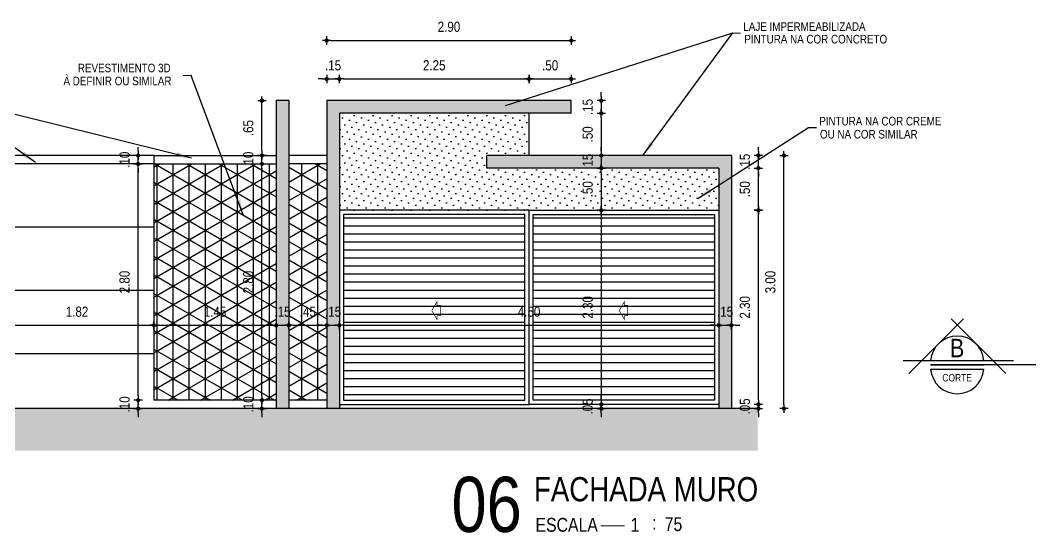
# Model space of a CAD drawing. Header units: millimetres. Extents: x 3955 to 10567, y -112 to 1797.
# Drawn here: x 5248.36 to 5260.35, y 1024.38 to 1030.46 of the extents above; entities that cross this region are included whole.
import ezdxf
from ezdxf.enums import TextEntityAlignment as Align

# ---------------------------------------------------------------- set-up
doc = ezdxf.new("R2010")
doc.units = ezdxf.units.MM
doc.header["$LTSCALE"] = 20
doc.linetypes.add('DIVIDE', pattern=[1.25, 0.5, -0.25, 0, -0.25, 0, -0.25])
for name, color, linetype in [('COTA', 7, 'Continuous'), ('E-hatch', 8, 'Continuous'), ('E-Pen-B', 5, 'Continuous'), ('E-pen-y', 2, 'Continuous'), ('E-txt-g', 3, 'Continuous'), ('E-TXT-Y', 2, 'Continuous'), ('LAYER1', 2, 'Continuous'), ('LAYER7', 4, 'Continuous')]:
    doc.layers.add(name, color=color, linetype=linetype)
for name, color, linetype, lineweight in [('E-Cta-W', 7, 'Continuous', 20), ('E-Lay-9', 9, 'Continuous', 9), ('E-Pen-G', 3, 'Continuous', 30), ('E-Txt-W', 7, 'Continuous', 20)]:
    doc.layers.add(name, color=color, linetype=linetype, lineweight=lineweight)
doc.styles.add('F2', font='ARIALN.TTF')
doc.styles.get("Standard").update_dxf_attribs({"font": 'arial.ttf'})
doc.dimstyles.new('ARQUITETURA', dxfattribs={"dimtxt": 0.11, "dimasz": 0.05, "dimexe": 0.1, "dimexo": 0, "dimgap": 0.1, "dimtad": 1, "dimzin": 5, "dimdsep": 46, "dimtxsty": 'F2', "dimblk": 'COTA', "dimcen": 0, "dimse1": 1, "dimse2": 1, "dimadec": 0, "dimazin": 0, "dimtfac": 2, "dimtix": 1, "dimtmove": 2, "dimatfit": 3, "dimldrblk": 'COTA', "dimfxl": 1, "dimtolj": 1, "dimtzin": 5, "dimarcsym": 0})
doc.dimstyles.get("Standard").update_dxf_attribs({"dimtxt": 0.18, "dimasz": 0.18, "dimexe": 0.18, "dimexo": 0.0625, "dimgap": 0.09, "dimtad": 0, "dimtih": 1, "dimtoh": 1, "dimdec": 4, "dimzin": 0, "dimdsep": 46, "dimtxsty": 'Standard', "dimcen": 0.09, "dimadec": 0, "dimazin": 0, "dimtfac": 1, "dimtdec": 4, "dimtofl": 0, "dimtmove": 0, "dimatfit": 3, "dimfxl": 1, "dimtolj": 1, "dimtzin": 0, "dimarcsym": 0})

# ---------------------------------------------------------------- blocks, each defined once
blk = doc.blocks.new('Ind-cor_Hor')
at = {"layer": 'E-Pen-B', "color": 2}
blk.add_line((-0.35, 0), (0.35, 0), dxfattribs=at)
at = {"layer": 'E-Pen-G', "color": 7}
blk.add_line((-0.35, -0.058), (0.35, -0.058), dxfattribs=at)
blk.add_arc((0, -0.029), 0.351, 184.7802, 355.2198, dxfattribs=at)
at = {"layer": 'E-pen-y', "color": 2}
for p, q in [((-0.639, -0.114), (0.082, 0.607)), ((0.639, -0.114), (-0.082, 0.607)), ((-0.714, 0.058), (0.74, 0.058))]:
    blk.add_line(p, q, dxfattribs=at)
blk.add_arc((0, 0.029), 0.351, 4.7802, 175.2198, dxfattribs=at)
at = {"layer": 'E-Txt-W', "color": 2, "style": 'F2'}
blk.add_attdef('CORTE', text='', height=0.23, dxfattribs=at).set_placement((-0.001, 0.1), align=Align.CENTER)
at = {"layer": 'E-Txt-W', "color": 7, "style": 'F2'}
blk.add_attdef('PRANCHA', text='', height=0.075, dxfattribs=at).set_placement((-0.001, -0.179), align=Align.CENTER)
blk = doc.blocks.new('COTA')
at = {"layer": 'COTA'}
for p, q in [((-1, 0), (1, 0)), ((0, 1), (0, -1))]:
    blk.add_line(p, q, dxfattribs=at)
at = {"layer": 'COTA', "const_width": 0.5}
blk.add_lwpolyline([(-0.25, 0, 1), (0.25, 0, 1)], format="xyb", close=True, dxfattribs=at)
blk = doc.blocks.new('*D416')
at = {"color": 0, "lineweight": -2}
for p, q in [((5257.122, 1025.957), (5257.122, 1026.007)), ((5257.122, 1025.857), (5257.122, 1025.907)), ((5257.122, 1025.807), (5257.122, 1025.757))]:
    blk.add_line(p, q, dxfattribs=at)
at = {"color": 0, "lineweight": -2, "xscale": 0.05, "yscale": 0.05, "zscale": 0.05}
for p, rotation in [((5257.122, 1025.907), 270), ((5257.122, 1025.857), 90)]:
    blk.add_blockref('COTA', p, dxfattribs=dict(at, rotation=rotation))
at = {"color": 0, "insert": (5256.961, 1025.882), "char_height": 0.12, "attachment_point": 5, "rotation": 90, "style": 'F2'}
blk.add_mtext('\\A1;.05', dxfattribs=at)
blk = doc.blocks.new('*D417')
at = {"color": 0, "lineweight": -2}
blk.add_line((5257.122, 1025.957), (5257.122, 1028.157), dxfattribs=at)
at = {"color": 0, "lineweight": -2, "xscale": 0.05, "yscale": 0.05, "zscale": 0.05}
for p, rotation in [((5257.122, 1028.207), 90), ((5257.122, 1025.907), 270)]:
    blk.add_blockref('COTA', p, dxfattribs=dict(at, rotation=rotation))
at = {"color": 0, "insert": (5256.961, 1027.057), "char_height": 0.12, "attachment_point": 5, "rotation": 90, "style": 'F2'}
blk.add_mtext('\\A1;2.30', dxfattribs=at)
blk = doc.blocks.new('*D418')
at = {"color": 0, "lineweight": -2}
blk.add_line((5257.122, 1028.257), (5257.122, 1028.657), dxfattribs=at)
at = {"color": 0, "lineweight": -2, "xscale": 0.05, "yscale": 0.05, "zscale": 0.05}
for p, rotation in [((5257.122, 1028.707), 90), ((5257.122, 1028.207), 270)]:
    blk.add_blockref('COTA', p, dxfattribs=dict(at, rotation=rotation))
at = {"color": 0, "insert": (5256.961, 1028.457), "char_height": 0.12, "attachment_point": 5, "rotation": 90, "style": 'F2'}
blk.add_mtext('\\A1;.50', dxfattribs=at)
blk = doc.blocks.new('*D419')
at = {"color": 0, "lineweight": -2}
for p, q in [((5257.122, 1028.907), (5257.122, 1028.957)), ((5257.122, 1028.707), (5257.122, 1028.857)), ((5257.122, 1028.657), (5257.122, 1028.607))]:
    blk.add_line(p, q, dxfattribs=at)
at = {"color": 0, "lineweight": -2, "xscale": 0.05, "yscale": 0.05, "zscale": 0.05}
for p, rotation in [((5257.122, 1028.857), 270), ((5257.122, 1028.707), 90)]:
    blk.add_blockref('COTA', p, dxfattribs=dict(at, rotation=rotation))
at = {"color": 0, "insert": (5256.961, 1028.782), "char_height": 0.12, "attachment_point": 5, "rotation": 90, "style": 'F2'}
blk.add_mtext('\\A1;.15', dxfattribs=at)
blk = doc.blocks.new('*D420')
at = {"color": 0, "lineweight": -2}
blk.add_line((5257.425, 1025.907), (5257.425, 1028.807), dxfattribs=at)
at = {"color": 0, "lineweight": -2, "xscale": 0.05, "yscale": 0.05, "zscale": 0.05}
for p, rotation in [((5257.425, 1028.857), 90), ((5257.425, 1025.857), 270)]:
    blk.add_blockref('COTA', p, dxfattribs=dict(at, rotation=rotation))
at = {"color": 0, "insert": (5257.264, 1027.357), "char_height": 0.12, "attachment_point": 5, "rotation": 90, "style": 'F2'}
blk.add_mtext('\\A1;3.00', dxfattribs=at)
blk = doc.blocks.new('*D423')
at = {"color": 0, "lineweight": -2}
blk.add_line((5248.176, 1026.844), (5249.901, 1026.844), dxfattribs=at)
at = {"color": 0, "lineweight": -2, "xscale": 0.05, "yscale": 0.05, "zscale": 0.05, "rotation": 180}
blk.add_blockref('COTA', (5248.126, 1026.844), dxfattribs=at)
at = {"color": 0, "lineweight": -2, "xscale": 0.05, "yscale": 0.05, "zscale": 0.05}
blk.add_blockref('COTA', (5249.951, 1026.844), dxfattribs=at)
at = {"color": 0, "insert": (5249.039, 1027.005), "char_height": 0.12, "attachment_point": 5, "style": 'F2'}
blk.add_mtext('\\A1;1.82', dxfattribs=at)
blk = doc.blocks.new('*D424')
at = {"color": 0, "lineweight": -2}
blk.add_line((5250.001, 1026.844), (5251.351, 1026.844), dxfattribs=at)
at = {"color": 0, "lineweight": -2, "xscale": 0.05, "yscale": 0.05, "zscale": 0.05, "rotation": 180}
blk.add_blockref('COTA', (5249.951, 1026.844), dxfattribs=at)
at = {"color": 0, "lineweight": -2, "xscale": 0.05, "yscale": 0.05, "zscale": 0.05}
blk.add_blockref('COTA', (5251.401, 1026.844), dxfattribs=at)
at = {"color": 0, "insert": (5250.676, 1027.005), "char_height": 0.12, "attachment_point": 5, "style": 'F2'}
blk.add_mtext('\\A1;1.45', dxfattribs=at)
blk = doc.blocks.new('*D425')
at = {"color": 0, "lineweight": -2}
for p, q in [((5251.351, 1026.844), (5251.301, 1026.844)), ((5251.401, 1026.844), (5251.551, 1026.844)), ((5251.601, 1026.844), (5251.651, 1026.844))]:
    blk.add_line(p, q, dxfattribs=at)
at = {"color": 0, "lineweight": -2, "xscale": 0.05, "yscale": 0.05, "zscale": 0.05}
blk.add_blockref('COTA', (5251.401, 1026.844), dxfattribs=at)
at = {"color": 0, "lineweight": -2, "xscale": 0.05, "yscale": 0.05, "zscale": 0.05, "rotation": 180}
blk.add_blockref('COTA', (5251.551, 1026.844), dxfattribs=at)
at = {"color": 0, "insert": (5251.476, 1027.005), "char_height": 0.12, "attachment_point": 5, "style": 'F2'}
blk.add_mtext('\\A1;.15', dxfattribs=at)
blk = doc.blocks.new('*D426')
at = {"color": 0, "lineweight": -2}
blk.add_line((5251.601, 1026.844), (5251.951, 1026.844), dxfattribs=at)
at = {"color": 0, "lineweight": -2, "xscale": 0.05, "yscale": 0.05, "zscale": 0.05, "rotation": 180}
blk.add_blockref('COTA', (5251.551, 1026.844), dxfattribs=at)
at = {"color": 0, "lineweight": -2, "xscale": 0.05, "yscale": 0.05, "zscale": 0.05}
blk.add_blockref('COTA', (5252.001, 1026.844), dxfattribs=at)
at = {"color": 0, "insert": (5251.776, 1027.005), "char_height": 0.12, "attachment_point": 5, "style": 'F2'}
blk.add_mtext('\\A1;.45', dxfattribs=at)
blk = doc.blocks.new('*D427')
at = {"color": 0, "lineweight": -2}
for p, q in [((5251.951, 1026.844), (5251.901, 1026.844)), ((5252.001, 1026.844), (5252.151, 1026.844)), ((5252.201, 1026.844), (5252.251, 1026.844))]:
    blk.add_line(p, q, dxfattribs=at)
at = {"color": 0, "lineweight": -2, "xscale": 0.05, "yscale": 0.05, "zscale": 0.05}
blk.add_blockref('COTA', (5252.001, 1026.844), dxfattribs=at)
at = {"color": 0, "lineweight": -2, "xscale": 0.05, "yscale": 0.05, "zscale": 0.05, "rotation": 180}
blk.add_blockref('COTA', (5252.151, 1026.844), dxfattribs=at)
at = {"color": 0, "insert": (5252.076, 1027.005), "char_height": 0.12, "attachment_point": 5, "style": 'F2'}
blk.add_mtext('\\A1;.15', dxfattribs=at)
blk = doc.blocks.new('*D428')
at = {"color": 0, "lineweight": -2}
blk.add_line((5252.201, 1026.844), (5256.601, 1026.844), dxfattribs=at)
at = {"color": 0, "lineweight": -2, "xscale": 0.05, "yscale": 0.05, "zscale": 0.05, "rotation": 180}
blk.add_blockref('COTA', (5252.151, 1026.844), dxfattribs=at)
at = {"color": 0, "lineweight": -2, "xscale": 0.05, "yscale": 0.05, "zscale": 0.05}
blk.add_blockref('COTA', (5256.651, 1026.844), dxfattribs=at)
at = {"color": 0, "insert": (5254.401, 1027.005), "char_height": 0.12, "attachment_point": 5, "style": 'F2'}
blk.add_mtext('\\A1;4.50', dxfattribs=at)
blk = doc.blocks.new('*D429')
at = {"color": 0, "lineweight": -2}
for p, q in [((5256.601, 1026.844), (5256.551, 1026.844)), ((5256.651, 1026.844), (5256.801, 1026.844)), ((5256.851, 1026.844), (5256.901, 1026.844))]:
    blk.add_line(p, q, dxfattribs=at)
at = {"color": 0, "lineweight": -2, "xscale": 0.05, "yscale": 0.05, "zscale": 0.05}
blk.add_blockref('COTA', (5256.651, 1026.844), dxfattribs=at)
at = {"color": 0, "lineweight": -2, "xscale": 0.05, "yscale": 0.05, "zscale": 0.05, "rotation": 180}
blk.add_blockref('COTA', (5256.801, 1026.844), dxfattribs=at)
at = {"color": 0, "insert": (5256.726, 1027.005), "char_height": 0.12, "attachment_point": 5, "style": 'F2'}
blk.add_mtext('\\A1;.15', dxfattribs=at)
blk = doc.blocks.new('*D433')
at = {"color": 0, "lineweight": -2}
for p, q in [((5249.764, 1026.007), (5249.764, 1026.057)), ((5249.764, 1025.857), (5249.764, 1025.957)), ((5249.764, 1025.807), (5249.764, 1025.757))]:
    blk.add_line(p, q, dxfattribs=at)
at = {"color": 0, "lineweight": -2, "xscale": 0.05, "yscale": 0.05, "zscale": 0.05}
for p, rotation in [((5249.764, 1025.957), 270), ((5249.764, 1025.857), 90)]:
    blk.add_blockref('COTA', p, dxfattribs=dict(at, rotation=rotation))
at = {"color": 0, "insert": (5249.603, 1025.907), "char_height": 0.12, "attachment_point": 5, "rotation": 90, "style": 'F2'}
blk.add_mtext('\\A1;.10', dxfattribs=at)
blk = doc.blocks.new('*D434')
at = {"color": 0, "lineweight": -2}
blk.add_line((5249.764, 1026.007), (5249.764, 1028.707), dxfattribs=at)
at = {"color": 0, "lineweight": -2, "xscale": 0.05, "yscale": 0.05, "zscale": 0.05}
for p, rotation in [((5249.764, 1028.757), 90), ((5249.764, 1025.957), 270)]:
    blk.add_blockref('COTA', p, dxfattribs=dict(at, rotation=rotation))
at = {"color": 0, "insert": (5249.603, 1027.357), "char_height": 0.12, "attachment_point": 5, "rotation": 90, "style": 'F2'}
blk.add_mtext('\\A1;2.80', dxfattribs=at)
blk = doc.blocks.new('*D435')
at = {"color": 0, "lineweight": -2}
for p, q in [((5249.764, 1028.907), (5249.764, 1028.957)), ((5249.764, 1028.757), (5249.764, 1028.857)), ((5249.764, 1028.707), (5249.764, 1028.657))]:
    blk.add_line(p, q, dxfattribs=at)
at = {"color": 0, "lineweight": -2, "xscale": 0.05, "yscale": 0.05, "zscale": 0.05}
for p, rotation in [((5249.764, 1028.857), 270), ((5249.764, 1028.757), 90)]:
    blk.add_blockref('COTA', p, dxfattribs=dict(at, rotation=rotation))
at = {"color": 0, "insert": (5249.603, 1028.807), "char_height": 0.12, "attachment_point": 5, "rotation": 90, "style": 'F2'}
blk.add_mtext('\\A1;.10', dxfattribs=at)
blk = doc.blocks.new('*D436')
at = {"color": 0, "lineweight": -2}
for p, q in [((5251.232, 1026.007), (5251.232, 1026.057)), ((5251.232, 1025.857), (5251.232, 1025.957)), ((5251.232, 1025.807), (5251.232, 1025.757))]:
    blk.add_line(p, q, dxfattribs=at)
at = {"color": 0, "lineweight": -2, "xscale": 0.05, "yscale": 0.05, "zscale": 0.05}
for p, rotation in [((5251.232, 1025.957), 270), ((5251.232, 1025.857), 90)]:
    blk.add_blockref('COTA', p, dxfattribs=dict(at, rotation=rotation))
at = {"color": 0, "insert": (5251.071, 1025.907), "char_height": 0.12, "attachment_point": 5, "rotation": 90, "style": 'F2'}
blk.add_mtext('\\A1;.10', dxfattribs=at)
blk = doc.blocks.new('*D437')
at = {"color": 0, "lineweight": -2}
blk.add_line((5251.232, 1026.007), (5251.232, 1028.707), dxfattribs=at)
at = {"color": 0, "lineweight": -2, "xscale": 0.05, "yscale": 0.05, "zscale": 0.05}
for p, rotation in [((5251.232, 1028.757), 90), ((5251.232, 1025.957), 270)]:
    blk.add_blockref('COTA', p, dxfattribs=dict(at, rotation=rotation))
at = {"color": 0, "insert": (5251.071, 1027.357), "char_height": 0.12, "attachment_point": 5, "rotation": 90, "style": 'F2'}
blk.add_mtext('\\A1;2.80', dxfattribs=at)
blk = doc.blocks.new('*D438')
at = {"color": 0, "lineweight": -2}
for p, q in [((5251.232, 1028.907), (5251.232, 1028.957)), ((5251.232, 1028.757), (5251.232, 1028.857)), ((5251.232, 1028.707), (5251.232, 1028.657))]:
    blk.add_line(p, q, dxfattribs=at)
at = {"color": 0, "lineweight": -2, "xscale": 0.05, "yscale": 0.05, "zscale": 0.05}
for p, rotation in [((5251.232, 1028.857), 270), ((5251.232, 1028.757), 90)]:
    blk.add_blockref('COTA', p, dxfattribs=dict(at, rotation=rotation))
at = {"color": 0, "insert": (5251.071, 1028.807), "char_height": 0.12, "attachment_point": 5, "rotation": 90, "style": 'F2'}
blk.add_mtext('\\A1;.10', dxfattribs=at)
blk = doc.blocks.new('*D439')
at = {"color": 0, "lineweight": -2}
blk.add_line((5251.232, 1028.907), (5251.232, 1029.457), dxfattribs=at)
at = {"color": 0, "lineweight": -2, "xscale": 0.05, "yscale": 0.05, "zscale": 0.05}
for p, rotation in [((5251.232, 1029.507), 90), ((5251.232, 1028.857), 270)]:
    blk.add_blockref('COTA', p, dxfattribs=dict(at, rotation=rotation))
at = {"color": 0, "insert": (5251.071, 1029.182), "char_height": 0.12, "attachment_point": 5, "rotation": 90, "style": 'F2'}
blk.add_mtext('\\A1;.65', dxfattribs=at)
blk = doc.blocks.new('*D440')
at = {"color": 0, "lineweight": -2}
for p, q in [((5255.258, 1029.557), (5255.258, 1029.607)), ((5255.258, 1029.507), (5255.258, 1029.357)), ((5255.258, 1029.307), (5255.258, 1029.257))]:
    blk.add_line(p, q, dxfattribs=at)
at = {"color": 0, "lineweight": -2, "xscale": 0.05, "yscale": 0.05, "zscale": 0.05}
for p, rotation in [((5255.258, 1029.507), 270), ((5255.258, 1029.357), 90)]:
    blk.add_blockref('COTA', p, dxfattribs=dict(at, rotation=rotation))
at = {"color": 0, "insert": (5255.097, 1029.432), "char_height": 0.12, "attachment_point": 5, "rotation": 90, "style": 'F2'}
blk.add_mtext('\\A1;.15', dxfattribs=at)
blk = doc.blocks.new('*D441')
at = {"color": 0, "lineweight": -2}
blk.add_line((5255.258, 1029.307), (5255.258, 1028.907), dxfattribs=at)
at = {"color": 0, "lineweight": -2, "xscale": 0.05, "yscale": 0.05, "zscale": 0.05}
for p, rotation in [((5255.258, 1029.357), 90), ((5255.258, 1028.857), 270)]:
    blk.add_blockref('COTA', p, dxfattribs=dict(at, rotation=rotation))
at = {"color": 0, "insert": (5255.097, 1029.107), "char_height": 0.12, "attachment_point": 5, "rotation": 90, "style": 'F2'}
blk.add_mtext('\\A1;.50', dxfattribs=at)
blk = doc.blocks.new('*D442')
at = {"color": 0, "lineweight": -2}
for p, q in [((5255.258, 1028.907), (5255.258, 1028.957)), ((5255.258, 1028.857), (5255.258, 1028.707)), ((5255.258, 1028.657), (5255.258, 1028.607))]:
    blk.add_line(p, q, dxfattribs=at)
at = {"color": 0, "lineweight": -2, "xscale": 0.05, "yscale": 0.05, "zscale": 0.05}
for p, rotation in [((5255.258, 1028.857), 270), ((5255.258, 1028.707), 90)]:
    blk.add_blockref('COTA', p, dxfattribs=dict(at, rotation=rotation))
at = {"color": 0, "insert": (5255.097, 1028.782), "char_height": 0.12, "attachment_point": 5, "rotation": 90, "style": 'F2'}
blk.add_mtext('\\A1;.15', dxfattribs=at)
blk = doc.blocks.new('*D443')
at = {"color": 0, "lineweight": -2}
blk.add_line((5255.258, 1028.657), (5255.258, 1028.257), dxfattribs=at)
at = {"color": 0, "lineweight": -2, "xscale": 0.05, "yscale": 0.05, "zscale": 0.05}
for p, rotation in [((5255.258, 1028.707), 90), ((5255.258, 1028.207), 270)]:
    blk.add_blockref('COTA', p, dxfattribs=dict(at, rotation=rotation))
at = {"color": 0, "insert": (5255.097, 1028.457), "char_height": 0.12, "attachment_point": 5, "rotation": 90, "style": 'F2'}
blk.add_mtext('\\A1;.50', dxfattribs=at)
blk = doc.blocks.new('*D444')
at = {"color": 0, "lineweight": -2}
blk.add_line((5255.258, 1028.157), (5255.258, 1025.957), dxfattribs=at)
at = {"color": 0, "lineweight": -2, "xscale": 0.05, "yscale": 0.05, "zscale": 0.05}
for p, rotation in [((5255.258, 1028.207), 90), ((5255.258, 1025.907), 270)]:
    blk.add_blockref('COTA', p, dxfattribs=dict(at, rotation=rotation))
at = {"color": 0, "insert": (5255.097, 1027.057), "char_height": 0.12, "attachment_point": 5, "rotation": 90, "style": 'F2'}
blk.add_mtext('\\A1;2.30', dxfattribs=at)
blk = doc.blocks.new('*D445')
at = {"color": 0, "lineweight": -2}
for p, q in [((5255.258, 1025.957), (5255.258, 1026.007)), ((5255.258, 1025.907), (5255.258, 1025.857)), ((5255.258, 1025.807), (5255.258, 1025.757))]:
    blk.add_line(p, q, dxfattribs=at)
at = {"color": 0, "lineweight": -2, "xscale": 0.05, "yscale": 0.05, "zscale": 0.05}
for p, rotation in [((5255.258, 1025.907), 270), ((5255.258, 1025.857), 90)]:
    blk.add_blockref('COTA', p, dxfattribs=dict(at, rotation=rotation))
at = {"color": 0, "insert": (5255.097, 1025.882), "char_height": 0.12, "attachment_point": 5, "rotation": 90, "style": 'F2'}
blk.add_mtext('\\A1;.05', dxfattribs=at)
blk = doc.blocks.new('*D446')
at = {"color": 0, "lineweight": -2}
for p, q in [((5251.951, 1029.764), (5251.901, 1029.764)), ((5252.001, 1029.764), (5252.151, 1029.764)), ((5252.201, 1029.764), (5252.251, 1029.764))]:
    blk.add_line(p, q, dxfattribs=at)
at = {"color": 0, "lineweight": -2, "xscale": 0.05, "yscale": 0.05, "zscale": 0.05}
blk.add_blockref('COTA', (5252.001, 1029.764), dxfattribs=at)
at = {"color": 0, "lineweight": -2, "xscale": 0.05, "yscale": 0.05, "zscale": 0.05, "rotation": 180}
blk.add_blockref('COTA', (5252.151, 1029.764), dxfattribs=at)
at = {"color": 0, "insert": (5252.076, 1029.925), "char_height": 0.12, "attachment_point": 5, "style": 'F2'}
blk.add_mtext('\\A1;.15', dxfattribs=at)
blk = doc.blocks.new('*D447')
at = {"color": 0, "lineweight": -2}
blk.add_line((5252.201, 1029.764), (5254.351, 1029.764), dxfattribs=at)
at = {"color": 0, "lineweight": -2, "xscale": 0.05, "yscale": 0.05, "zscale": 0.05, "rotation": 180}
blk.add_blockref('COTA', (5252.151, 1029.764), dxfattribs=at)
at = {"color": 0, "lineweight": -2, "xscale": 0.05, "yscale": 0.05, "zscale": 0.05}
blk.add_blockref('COTA', (5254.401, 1029.764), dxfattribs=at)
at = {"color": 0, "insert": (5253.276, 1029.925), "char_height": 0.12, "attachment_point": 5, "style": 'F2'}
blk.add_mtext('\\A1;2.25', dxfattribs=at)
blk = doc.blocks.new('*D448')
at = {"color": 0, "lineweight": -2}
blk.add_line((5254.451, 1029.764), (5254.851, 1029.764), dxfattribs=at)
at = {"color": 0, "lineweight": -2, "xscale": 0.05, "yscale": 0.05, "zscale": 0.05, "rotation": 180}
blk.add_blockref('COTA', (5254.401, 1029.764), dxfattribs=at)
at = {"color": 0, "lineweight": -2, "xscale": 0.05, "yscale": 0.05, "zscale": 0.05}
blk.add_blockref('COTA', (5254.901, 1029.764), dxfattribs=at)
at = {"color": 0, "insert": (5254.651, 1029.925), "char_height": 0.12, "attachment_point": 5, "style": 'F2'}
blk.add_mtext('\\A1;.50', dxfattribs=at)
blk = doc.blocks.new('IND_DES')
at = {"layer": 'E-Txt-W', "color": 7}
blk.add_line((0.0269, -0.2428), (0.1984, -0.2428), dxfattribs=at)
at = {"layer": 'E-txt-g', "color": 7, "style": 'F2'}
for s, p in [('ESCALA', (-0.4463, -0.2864)), ('1', (0.2426, -0.2864)), (':', (0.3988, -0.2706))]:
    blk.add_text(s, height=0.1, dxfattribs=at).set_placement(p)
blk.add_attdef('ESCALA', (0.4897, -0.2812), '', height=0.1, dxfattribs=at)
at = {"layer": 'E-Txt-W', "color": 6, "style": 'F2'}
blk.add_attdef('00', text='', height=0.4, dxfattribs=at).set_placement((-0.7083, -0.2881), align=Align.CENTER)
at = {"layer": 'E-TXT-Y', "color": 7, "style": 'F2'}
for tag, p in [('PROJETO', (-0.4563, 0.1829)), ('DESENHO', (-0.4582, -0.0658))]:
    blk.add_attdef(tag, p, '', height=0.175, dxfattribs=at)
blk = doc.blocks.new('*D464')
at = {"color": 0, "lineweight": -2}
blk.add_line((5252.051, 1030.22), (5254.851, 1030.22), dxfattribs=at)
at = {"color": 0, "lineweight": -2, "xscale": 0.05, "yscale": 0.05, "zscale": 0.05, "rotation": 180}
blk.add_blockref('COTA', (5252.001, 1030.22), dxfattribs=at)
at = {"color": 0, "lineweight": -2, "xscale": 0.05, "yscale": 0.05, "zscale": 0.05}
blk.add_blockref('COTA', (5254.901, 1030.22), dxfattribs=at)
at = {"color": 0, "insert": (5253.451, 1030.382), "char_height": 0.12, "attachment_point": 5, "style": 'F2'}
blk.add_mtext('\\A1;2.90', dxfattribs=at)

msp = doc.modelspace()

# ---------------------------------------------------------------- hatches: boundary and pattern name
h = msp.add_hatch()
h.set_pattern_fill('DOTS', color=6, scale=0.03, angle=45, style=0)
h.set_pattern_definition([(45, (0, 1.991397), (-0.01683798023, 0.0505139407), [0, -0.047625])])
h.paths.add_polyline_path([(5252.001, 1025.857), (5252.151, 1025.857), (5252.151, 1029.357), (5254.901, 1029.357), (5254.901, 1029.507), (5252.001, 1029.507)])
h.paths.add_polyline_path([(5251.551, 1029.507), (5251.401, 1029.507), (5251.401, 1025.857), (5251.551, 1025.857)])
h.paths.add_polyline_path([(5256.651, 1028.707), (5256.651, 1025.857), (5256.801, 1025.857), (5256.801, 1028.857), (5253.901, 1028.857), (5253.901, 1028.707)])
h = msp.add_hatch()
h.set_pattern_fill('DOTS', scale=0.05, angle=45, style=0)
h.set_pattern_definition([(45, (0, 1.9914), (-0.0280633004, 0.0841899011), [0, -0.079375])])
h.paths.add_polyline_path([(5254.401, 1028.207), (5256.651, 1028.207), (5256.651, 1028.707), (5253.901, 1028.707), (5253.901, 1028.857), (5254.401, 1028.857), (5254.401, 1029.357), (5252.151, 1029.357), (5252.151, 1028.207)])
at = {"layer": 'E-hatch'}
h = msp.add_hatch(dxfattribs=at)
h.set_pattern_fill('NET3', color=256, scale=0.06, angle=90, style=0)
h.set_pattern_definition([(90, (0, 0.70831), (-0.1905, 1e-17), []), (150, (0, 0.70831), (-0.09525, -0.1649778394), []), (210, (0, 0.70831), (0.09525, -0.1649778394), [])])
h.paths.add_polyline_path([(5249.951, 1025.957), (5251.401, 1025.957), (5251.401, 1028.757), (5249.951, 1028.757)])
h.paths.add_polyline_path([(5252.001, 1028.757), (5251.551, 1028.757), (5251.551, 1025.957), (5252.001, 1025.957)])
h = msp.add_hatch(dxfattribs=at)
h.set_pattern_fill('ANSI38', color=256, scale=0.02, style=0)
h.set_pattern_definition([(45, (0, 1.9914), (-0.0449012806, 0.0449012806), []), (135, (0, 1.9914), (-0.1347038418, 0.0449012806), [0.15875, -0.09525])])
h.paths.add_polyline_path([(5257.112, 1025.857), (5242.454, 1025.857), (5242.454, 1025.357), (5257.112, 1025.357)])
at = {"layer": 'LAYER7', "linetype": 'Continuous'}
h = msp.add_hatch(dxfattribs=at)
h.set_pattern_fill('ANSI31', color=8, scale=0.03, angle=315, style=0)
h.set_pattern_definition([(0, (0, 1.9914), (3e-17, 0.09525), [])])
h.paths.add_polyline_path([(5252.201, 1028.157), (5252.201, 1025.957), (5254.351, 1025.957), (5254.351, 1028.157)])
h.paths.add_polyline_path([(5254.451, 1028.157), (5254.451, 1025.957), (5256.601, 1025.957), (5256.601, 1028.157)])

# ---------------------------------------------------------------- linework, layer by layer
at = {"color": 5}
for p, q in [((5251.401, 1029.507), (5251.401, 1025.857)), ((5251.551, 1029.507), (5251.401, 1029.507)), ((5251.551, 1029.507), (5251.551, 1025.857)), ((5252.001, 1029.507), (5252.001, 1025.857)), ((5254.901, 1029.507), (5252.001, 1029.507)), ((5254.901, 1029.357), (5254.901, 1029.507)), ((5252.151, 1029.357), (5252.151, 1025.857)), ((5254.901, 1029.357), (5252.151, 1029.357)), ((5249.951, 1028.857), (5248.126, 1028.857)), ((5249.951, 1028.857), (5249.951, 1025.957)), ((5256.801, 1028.857), (5253.901, 1028.857)), ((5253.901, 1028.707), (5253.901, 1028.857)), ((5256.801, 1028.857), (5256.801, 1025.857)), ((5249.951, 1028.757), (5248.126, 1028.757)), ((5256.651, 1028.707), (5253.901, 1028.707)), ((5256.651, 1028.707), (5256.651, 1025.857)), ((5251.401, 1025.957), (5249.951, 1025.957)), ((5252.001, 1025.957), (5251.551, 1025.957))]:
    msp.add_line(p, q, dxfattribs=at)
at = {"color": 2}
for p, q in [((5254.401, 1028.857), (5254.401, 1029.357)), ((5249.951, 1028.857), (5251.401, 1028.857)), ((5252.001, 1028.857), (5251.551, 1028.857)), ((5249.951, 1028.757), (5251.401, 1028.757)), ((5252.001, 1028.757), (5251.551, 1028.757))]:
    msp.add_line(p, q, dxfattribs=at)
at = {"color": 8}
for p, q in [((5249.951, 1028.007), (5248.126, 1028.007)), ((5249.951, 1027.257), (5248.126, 1027.257)), ((5249.951, 1026.507), (5248.126, 1026.507))]:
    msp.add_line(p, q, dxfattribs=at)
at = {"color": 2, "linetype": 'DIVIDE'}
msp.add_line((5289.654, 1026.375), (5259.165, 1026.375), dxfattribs=at)
at = {"color": 1}
msp.add_line((5257.112, 1025.857), (5242.454, 1025.857), dxfattribs=at)
at = {"color": 7}
for points in [[(5254.401, 1028.207), (5252.151, 1028.207), (5252.151, 1025.907), (5254.401, 1025.907)], [(5254.401, 1028.207), (5256.651, 1028.207), (5256.651, 1025.907), (5254.401, 1025.907)], [(5254.351, 1028.157), (5252.201, 1028.157), (5252.201, 1025.957), (5254.351, 1025.957)], [(5254.451, 1028.157), (5256.601, 1028.157), (5256.601, 1025.957), (5254.451, 1025.957)]]:
    msp.add_lwpolyline(points, close=True, dxfattribs=at)
at = {"layer": 'E-Lay-9', "color": 8, "const_width": 0.00799}
for points in [[(5253.308, 1027.079), (5253.308, 1027.123), (5253.248, 1027.019), (5253.308, 1026.915), (5253.308, 1026.959), (5253.348, 1026.959), (5253.348, 1027.079)], [(5255.531, 1027.079), (5255.531, 1027.123), (5255.471, 1027.019), (5255.531, 1026.915), (5255.531, 1026.959), (5255.571, 1026.959), (5255.571, 1027.079)]]:
    msp.add_lwpolyline(points, close=True, dxfattribs=at)

# ---------------------------------------------------------------- block references
ref = msp.add_blockref('Ind-cor_Hor', (5259.48, 1026.375), dxfattribs=dict(xscale=0.9008534374780003, yscale=0.9008534374780003, zscale=0.9008534374780003))
ref.add_attrib('CORTE', 'B', dxfattribs={"layer": 'E-Txt-W', "height": 0.219, "style": 'F2'}).set_placement((5259.479, 1026.465), align=Align.CENTER)
ref.add_attrib('PRANCHA', 'CORTE', dxfattribs={"layer": 'E-Txt-W', "height": 0.0875, "style": 'F2'}).set_placement((5259.479, 1026.179), align=Align.CENTER)
ref = msp.add_blockref('IND_DES', (5255.208, 1024.866), dxfattribs=dict(xscale=1.636240131907927, yscale=1.636240131907927, zscale=1.636240131907927))
ref.add_attrib('00', '06', dxfattribs={"layer": 'E-Txt-W', "height": 0.6545, "style": 'F2'}).set_placement((5253.898, 1024.394), align=Align.CENTER)
ref.add_attrib('DESENHO', 'FACHADA MURO', (5254.459, 1024.758), dxfattribs={"layer": 'E-TXT-Y', "color": 2, "height": 0.28634, "style": 'F2'})
ref.add_attrib('ESCALA', '75', (5256.01, 1024.405), dxfattribs={"layer": 'E-txt-g', "color": 7, "height": 0.1636, "style": 'F2'})

# ---------------------------------------------------------------- texts
at = {"layer": 'LAYER1', "color": 7, "linetype": 'Continuous', "style": 'F2'}
for s, p in [('LAJE IMPERMEABILIZADA', (5256.943, 1030.436)), ('PINTURA NA COR CONCRETO', (5256.954, 1030.287)), ('REVESTIMENTO 3D', (5249.049, 1029.945)), ('À DEFINIR OU SIMILAR', (5248.878, 1029.791)), ('PINTURA NA COR CREME', (5257.843, 1029.315)), ('OU NA COR SIMILAR', (5257.852, 1029.16))]:
    msp.add_text(s, height=0.10166, dxfattribs=at).set_placement(p, align=Align.TOP_LEFT)

# ---------------------------------------------------------------- dimensions: what is measured, and where the dimension line sits
at = {"color": 4}
for base, p1, p2, picture, middle in [((5254.901, 1030.22), (5252.001, 1029.507), (5254.901, 1029.507), '*D464', (5253.451, 1030.382)), ((5252.151, 1029.764), (5252.001, 1029.507), (5252.151, 1029.357), '*D446', (5252.076, 1029.925)), ((5254.401, 1029.764), (5252.151, 1029.357), (5254.401, 1029.357), '*D447', (5253.276, 1029.925)), ((5254.901, 1029.764), (5254.401, 1029.357), (5254.901, 1029.357), '*D448', (5254.651, 1029.925)), ((5249.9511296, 1026.8440419), (5248.1261297, 1025.8565278), (5249.9511296, 1025.9565278), '*D423', (5249.0386297, 1027.0053107)), ((5251.401, 1026.844), (5249.951, 1025.957), (5251.401, 1025.957), '*D424', (5250.676, 1027.005)), ((5251.551, 1026.844), (5251.401, 1025.957), (5251.551, 1025.957), '*D425', (5251.476, 1027.005)), ((5252.001, 1026.844), (5251.551, 1025.957), (5252.001, 1025.957), '*D426', (5251.776, 1027.005)), ((5252.151, 1026.844), (5252.001, 1025.957), (5252.151, 1025.963), '*D427', (5252.076, 1027.005)), ((5256.651, 1026.844), (5252.151, 1025.963), (5256.651, 1025.857), '*D428', (5254.401, 1027.005)), ((5256.801, 1026.844), (5256.651, 1025.857), (5256.801, 1025.857), '*D429', (5256.726, 1027.005))]:
    dim = msp.add_linear_dim(base=base, p1=p1, p2=p2, dimstyle='ARQUITETURA', override={"dimtxt": 0.12, "dimfxl": 0.1, "dimfxlon": 1}, dxfattribs=at)
    dim.commit()
    dim.dimension.update_dxf_attribs({"geometry": picture, "text_midpoint": middle})
for base, p1, p2, picture, middle in [((5251.232, 1029.507), (5251.401, 1028.857), (5251.401, 1029.507), '*D439', (5251.071, 1029.182)), ((5255.258, 1029.357), (5254.901, 1029.507), (5254.901, 1029.357), '*D440', (5255.097, 1029.432)), ((5255.258, 1028.857), (5254.901, 1029.357), (5254.401, 1028.857), '*D441', (5255.097, 1029.107)), ((5249.764, 1028.857), (5249.951, 1028.757), (5249.951, 1028.857), '*D435', (5249.603, 1028.807)), ((5251.232, 1028.857), (5251.401, 1028.757), (5251.401, 1028.857), '*D438', (5251.071, 1028.807)), ((5255.258, 1028.707), (5254.401, 1028.857), (5254.391, 1028.707), '*D442', (5255.097, 1028.782)), ((5257.122, 1028.857), (5256.651, 1028.707), (5256.728, 1028.857), '*D419', (5256.961, 1028.782)), ((5257.425, 1028.857), (5256.801, 1025.857), (5256.801, 1028.857), '*D420', (5257.264, 1027.357)), ((5249.764, 1028.757), (5249.962, 1025.957), (5249.951, 1028.757), '*D434', (5249.603, 1027.357)), ((5251.232, 1028.757), (5251.401, 1025.957), (5251.401, 1028.757), '*D437', (5251.071, 1027.357)), ((5255.258, 1028.207), (5254.391, 1028.707), (5254.401, 1028.207), '*D443', (5255.097, 1028.457)), ((5257.122, 1028.707), (5256.651, 1028.207), (5256.651, 1028.707), '*D418', (5256.961, 1028.457)), ((5255.258, 1025.907), (5254.401, 1028.207), (5254.401, 1025.907), '*D444', (5255.097, 1027.057)), ((5257.122, 1028.207), (5256.651, 1025.907), (5256.651, 1028.207), '*D417', (5256.961, 1027.057)), ((5249.764, 1025.957), (5249.962, 1025.857), (5249.962, 1025.957), '*D433', (5249.603, 1025.907)), ((5251.232, 1025.957), (5251.401, 1025.857), (5251.401, 1025.957), '*D436', (5251.071, 1025.907)), ((5255.258, 1025.857), (5254.401, 1025.907), (5254.42, 1025.857), '*D445', (5255.097, 1025.882)), ((5257.122, 1025.907), (5256.651, 1025.857), (5256.651, 1025.907), '*D416', (5256.961, 1025.882))]:
    dim = msp.add_linear_dim(base=base, p1=p1, p2=p2, angle=90, dimstyle='ARQUITETURA', override={"dimtxt": 0.12, "dimfxl": 0.1, "dimfxlon": 1}, dxfattribs=at)
    dim.commit()
    dim.dimension.update_dxf_attribs({"geometry": picture, "text_midpoint": middle})

# ---------------------------------------------------------------- leaders
at = {"layer": 'E-Cta-W', "color": 4}
for points in [[(5254.12, 1029.451), (5256.817, 1030.31), (5256.91, 1030.308)], [(5255.75, 1028.857), (5256.817, 1030.31), (5256.91, 1030.308)], [(5251.011, 1028.152), (5250.392, 1029.804), (5250.299, 1029.803)], [(5248.548, 1028.774), (5247.429, 1029.56), (5247.337, 1029.558)], [(5250.395, 1028.825), (5247.429, 1029.56), (5247.337, 1029.558)], [(5256.402, 1028.347), (5257.717, 1029.189), (5257.81, 1029.187)]]:
    msp.add_leader(points, dimstyle='Standard', dxfattribs=at)

doc.saveas('drawing.dxf')
